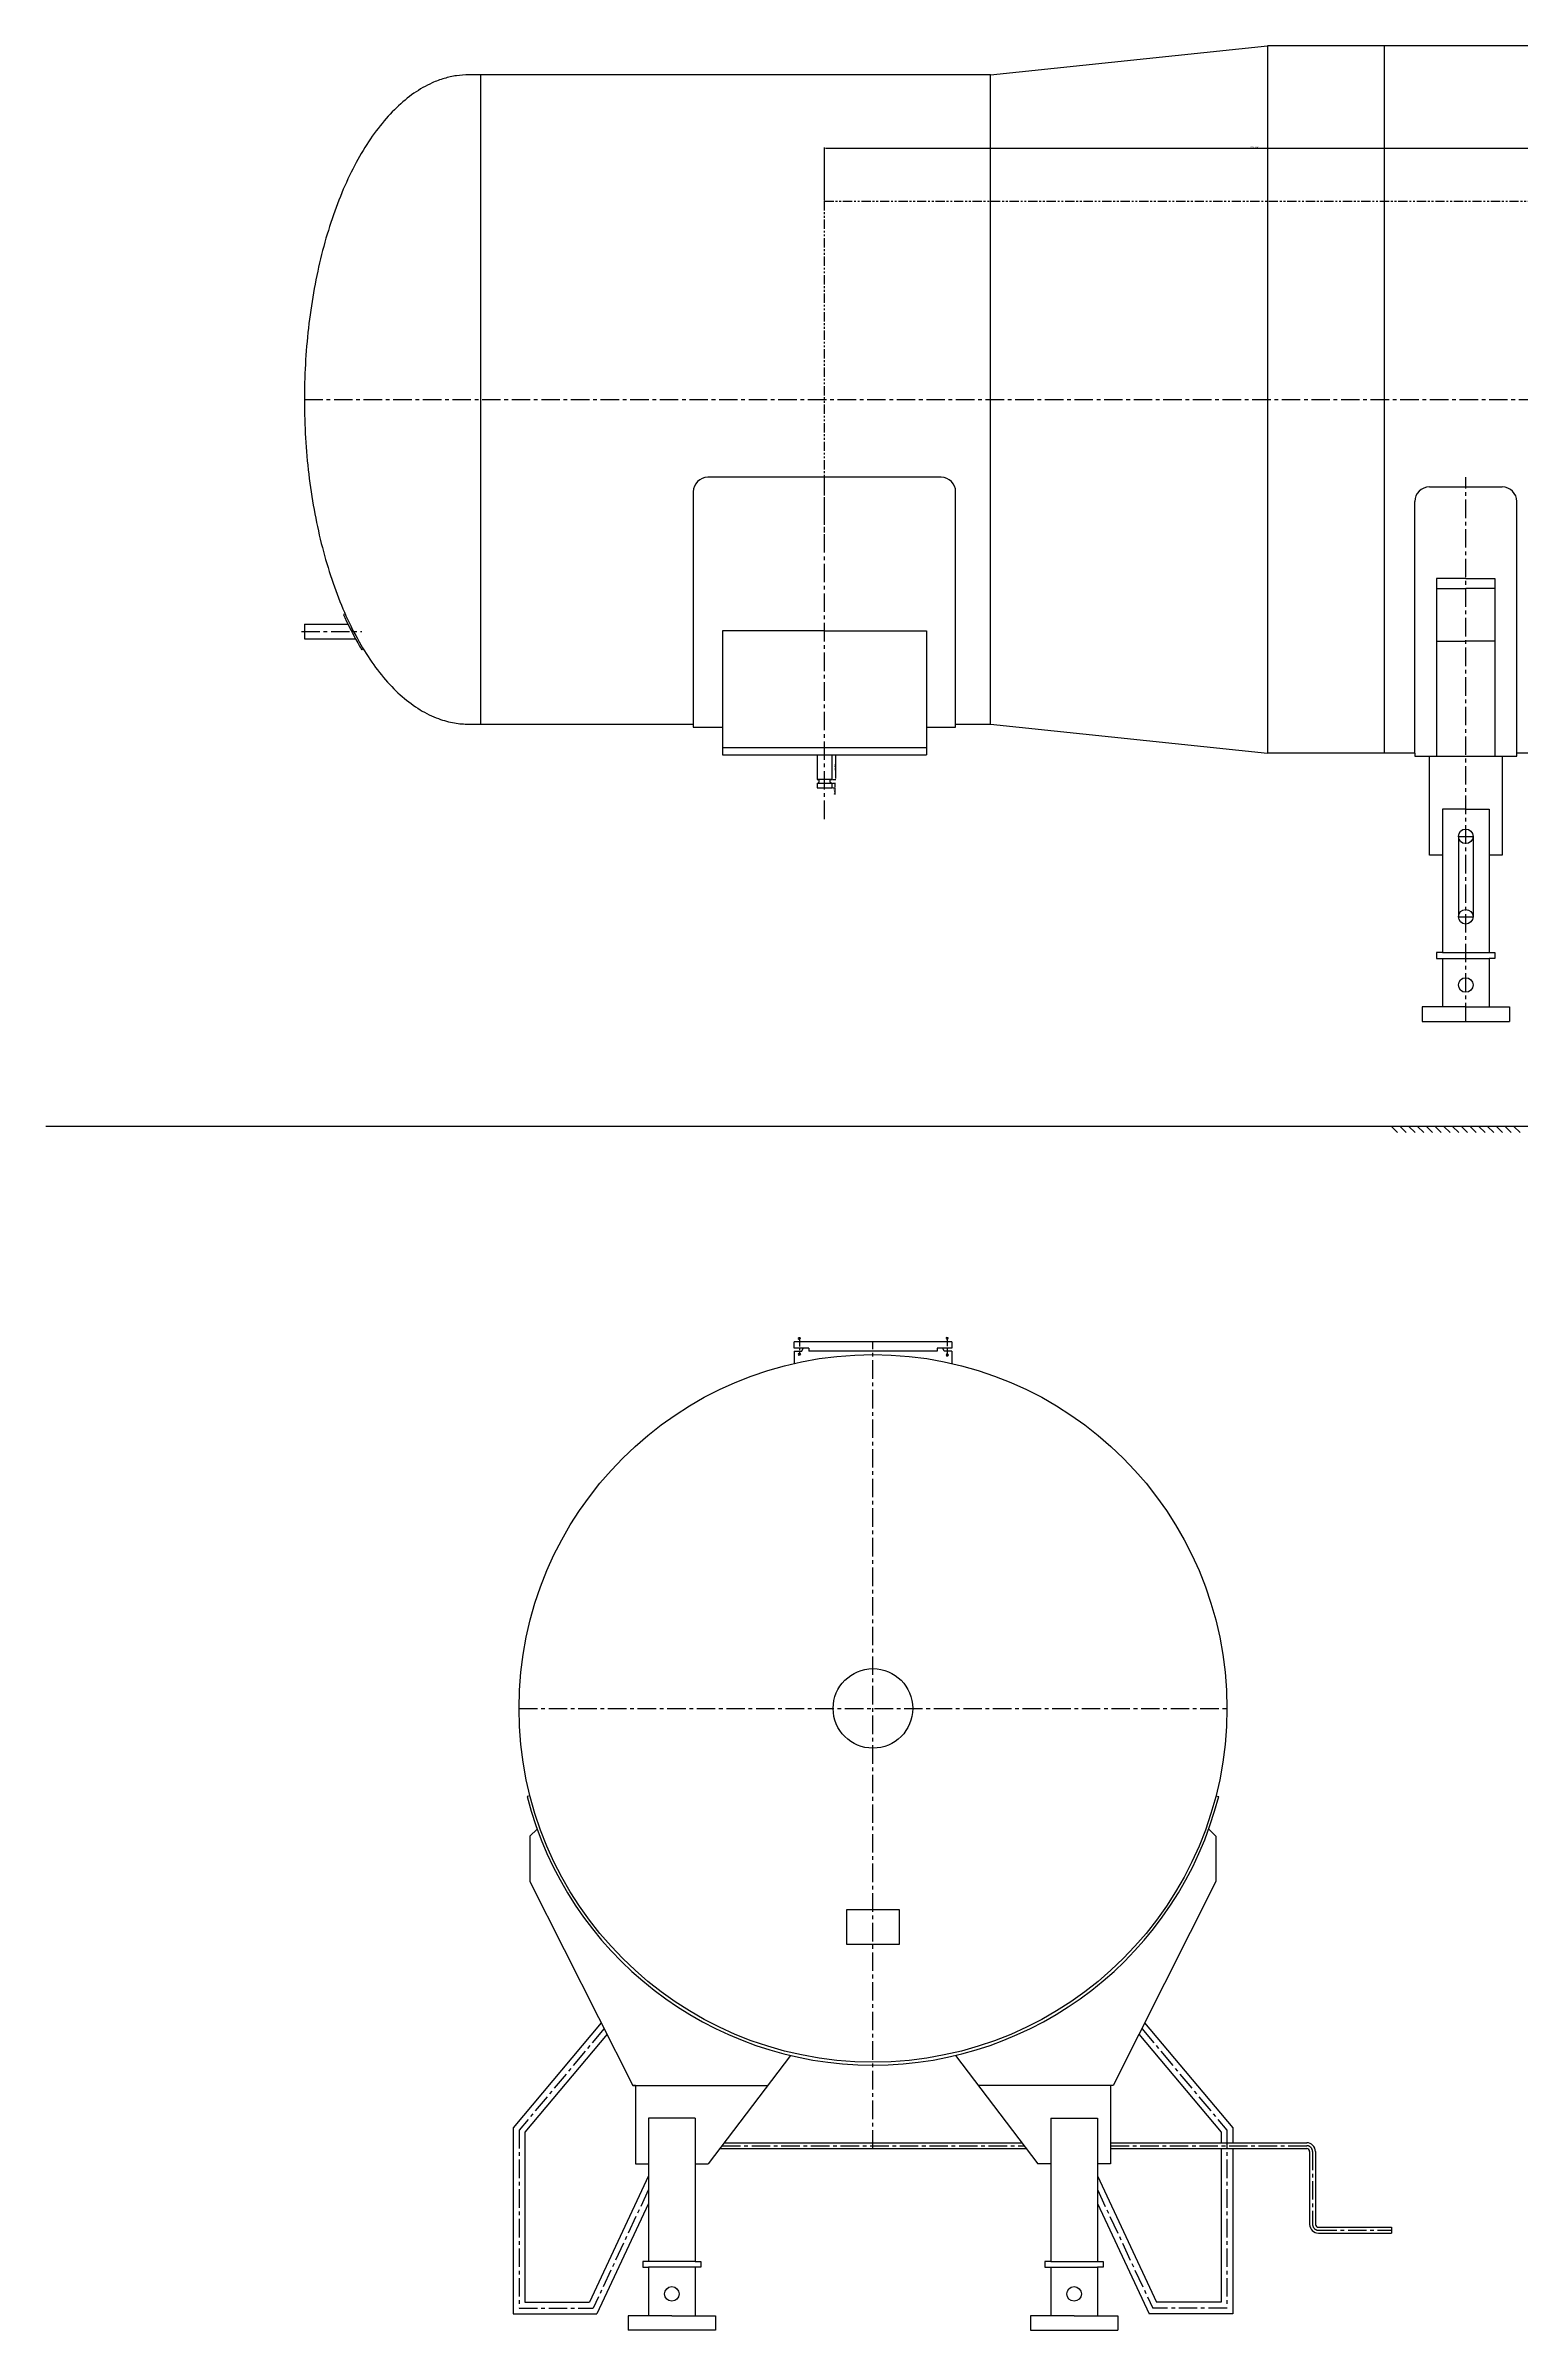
# Model space of a CAD drawing. Extents: x -95531 to 19990, y -17330 to 843.
# Drawn here: x -53807 to -48745, y -17330 to -9491 of the extents above; entities that cross this region are included whole.
import ezdxf

# ---------------------------------------------------------------- set-up
doc = ezdxf.new("R2010")
doc.units = 0
doc.linetypes.add('CENTERX2', pattern=[101.6, 63.5, -12.7, 12.7, -12.7])
doc.linetypes.add('PHANTOM', pattern=[63.5, 31.75, -6.35, 6.35, -6.35, 6.35, -6.35])
doc.layers.get('0').update_dxf_attribs({"linetype": 'CONTINUOUS'})
doc.layers.get('DEFPOINTS').update_dxf_attribs({"linetype": 'CONTINUOUS'})
for name, color, linetype in [('1', 5, 'CONTINUOUS'), ('2', 1, 'CONTINUOUS'), ('LAYER1', 1, 'CONTINUOUS'), ('LAYER2', 2, 'CONTINUOUS'), ('LAYER4', 3, 'PHANTOM'), ('LAYER6', 7, 'CENTERX2')]:
    doc.layers.add(name, color=color, linetype=linetype)
doc.styles.get("Standard").update_dxf_attribs({"font": 'SimSun.ttf', "height": 4})
doc.dimstyles.new('STANDARD$0', dxfattribs={"dimtxt": 5, "dimasz": 3, "dimexe": 2, "dimexo": 2, "dimgap": 0.5, "dimtad": 1, "dimdec": 4, "dimzin": 0, "dimdsep": 46, "dimtxsty": 'Standard', "dimcen": 2, "dimadec": 0, "dimazin": 0, "dimtfac": 1, "dimtdec": 4, "dimtofl": 0, "dimtmove": 0, "dimatfit": 3, "dimfxl": 1, "dimtolj": 1, "dimtzin": 0, "dimarcsym": 0})

# ---------------------------------------------------------------- blocks, each defined once
blk = doc.blocks.new('*D511')
at = {"color": 0, "linetype": 'ByBlock'}
for p, q in [((-51108.4, -12020.9), (-51097.8, -12020.9)), ((-51108.4, -12036.9), (-51097.8, -12036.9)), ((-51099.8, -12023.9), (-51099.8, -12033.9)), ((-51099.8, -12036.9), (-51099.8, -12059.9))]:
    blk.add_line(p, q, dxfattribs=at)
for points in [[(-51100.3, -12023.9), (-51099.3, -12023.9), (-51099.8, -12020.9)], [(-51100.3, -12033.9), (-51099.3, -12033.9), (-51099.8, -12036.9)]]:
    blk.add_solid(points, dxfattribs=at)
at = {"layer": 'DEFPOINTS', "color": 0, "linetype": 'ByBlock'}
for p in [(-51110.4, -12020.9), (-51110.4, -12036.9), (-51099.8, -12036.9)]:
    blk.add_point(p, dxfattribs=at)
at = {"color": 0, "linetype": 'ByBlock', "insert": (-51102.3, -12049.9), "char_height": 4, "attachment_point": 5, "rotation": 90}
blk.add_mtext('\\A1;16.0000', dxfattribs=at)
blk = doc.blocks.new('*D512')
at = {"color": 0, "linetype": 'ByBlock'}
for p, q in [((-51108.4, -11924.3), (-51096, -11924.3)), ((-51098, -11927.3), (-51098, -12005.3)), ((-51108.4, -12008.3), (-51096, -12008.3))]:
    blk.add_line(p, q, dxfattribs=at)
for points in [[(-51098.5, -11927.3), (-51097.5, -11927.3), (-51098, -11924.3)], [(-51098.5, -12005.3), (-51097.5, -12005.3), (-51098, -12008.3)]]:
    blk.add_solid(points, dxfattribs=at)
at = {"layer": 'DEFPOINTS', "color": 0, "linetype": 'ByBlock'}
for p in [(-51110.4, -11924.3), (-51110.4, -12008.3), (-51098, -12008.3)]:
    blk.add_point(p, dxfattribs=at)
at = {"color": 0, "linetype": 'ByBlock', "insert": (-51100.5, -11966.3), "char_height": 4, "attachment_point": 5, "rotation": 90}
blk.add_mtext('\\A1;84.0000', dxfattribs=at)
blk = doc.blocks.new('*D515')
at = {"color": 0, "linetype": 'ByBlock'}
for p, q in [((-51135.4, -10022.1), (-51135.4, -9840)), ((-51132.4, -9842), (-48188.4, -9842)), ((-48185.4, -10022.1), (-48185.4, -9840))]:
    blk.add_line(p, q, dxfattribs=at)
for points in [[(-51132.4, -9841.5), (-51132.4, -9842.5), (-51135.4, -9842)], [(-48188.4, -9841.5), (-48188.4, -9842.5), (-48185.4, -9842)]]:
    blk.add_solid(points, dxfattribs=at)
at = {"layer": 'DEFPOINTS', "color": 0, "linetype": 'ByBlock'}
for p in [(-48185.4, -9842), (-51135.4, -10024.1), (-48185.4, -10024.1)]:
    blk.add_point(p, dxfattribs=at)
at = {"color": 0, "linetype": 'ByBlock', "insert": (-49660.4, -9839.5), "char_height": 4, "attachment_point": 5}
blk.add_mtext('\\A1;2950.0000', dxfattribs=at)

msp = doc.modelspace()

# ---------------------------------------------------------------- hatches: boundary and pattern name
at = {"layer": 'LAYER2'}
h = msp.add_hatch(dxfattribs=at)
h.set_pattern_fill('ANSI31', color=256, scale=10, style=0)
h.set_pattern_definition([(45, (-58343.71, -13402.843), (-22.45064, 22.45064), [])])
h.paths.add_polyline_path([(-51221.13284, -13959.98611), (-51221.13284, -13937.98611), (-51239.00052, -13937.98611), (-51239.00052, -13959.98611)])

# ---------------------------------------------------------------- linework, layer by layer
at = {"layer": '1', "color": 1}
for p, q in [((-51239.00052, -13959.98611), (-51239.00052, -13937.98611)), ((-50699.00052, -13937.98611), (-51239.00052, -13937.98611)), ((-50699.00052, -13937.98611), (-50699.00052, -13959.98611)), ((-51239.00052, -13969.98611), (-51239.00052, -14012.39158)), ((-51239.00052, -13969.98611), (-51213.36788, -13969.98611)), ((-51213.36788, -13969.98611), (-51209.00052, -13959.98611)), ((-51169.00052, -13969.98611), (-51189.00052, -13969.98611)), ((-50749.00052, -13969.98611), (-51169.00052, -13969.98611)), ((-50749.00052, -13959.98611), (-50749.00052, -13969.98611)), ((-50699.00052, -13959.98611), (-50749.00052, -13959.98611)), ((-50724.63317, -13969.98611), (-50729.00052, -13959.98611)), ((-50699.00052, -13969.98611), (-50724.63317, -13969.98611)), ((-50699.00052, -13969.98611), (-50699.00052, -14012.39158))]:
    msp.add_line(p, q, dxfattribs=at)
at = {"layer": '1', "color": 2}
for p, q in [((-51217.27554, -13929.63802), (-51225.30099, -13924.53437)), ((-51225.0834, -13929.48482), (-51216.86393, -13924.69992)), ((-50710.33096, -13928.51224), (-50718.35641, -13923.40859)), ((-50718.13882, -13928.35904), (-50709.91935, -13923.57413)), ((-51217.27554, -13983.67575), (-51225.30099, -13978.5721)), ((-51225.0834, -13983.52255), (-51216.86393, -13978.73764)), ((-50710.33096, -13985.92732), (-50718.35641, -13980.82367)), ((-50718.13882, -13985.77413), (-50709.91935, -13980.98922))]:
    msp.add_line(p, q, dxfattribs=at)
at = {"layer": '2'}
for p, q in [((-49110.40572, -11918.82692), (-49110.40572, -11054.82692)), ((-48760.40572, -11918.82692), (-48760.40572, -11054.82692))]:
    msp.add_line(p, q, dxfattribs=at)
at = {"layer": 'LAYER1'}
for p, q in [((-50565.42869, -9590.82692), (-49615.42869, -9490.82692)), ((-49615.42869, -9490.82692), (-49615.42869, -11918.82692)), ((-48575.22868, -9490.82692), (-49615.42869, -9490.82692)), ((-49615.42869, -9516.89322), (-49614.17247, -9516.76098)), ((-49215.42869, -9490.82692), (-49215.42869, -11918.82692)), ((-50565.42869, -9590.82692), (-52355.42869, -9590.82692)), ((-52315.42869, -9590.82692), (-52315.42869, -11818.82692)), ((-50565.42869, -11818.82692), (-50565.42869, -9590.82692)), ((-50735.40572, -10971.82692), (-51535.40572, -10971.82692)), ((-51585.40572, -11021.82692), (-51585.40572, -11804.82692)), ((-50685.40572, -11804.82692), (-50685.40572, -11021.82692)), ((-49060.40572, -11004.82692), (-48810.40572, -11004.82692)), ((-49035.40572, -11318.82692), (-49035.40572, -11353.82692)), ((-48935.40572, -11318.82692), (-49035.40572, -11318.82692)), ((-49035.40572, -11353.82692), (-49035.40572, -11533.82692)), ((-49035.40572, -11353.82692), (-48935.40572, -11353.82692)), ((-48935.40572, -11318.82692), (-48835.40572, -11318.82692)), ((-48835.40572, -11353.82692), (-48935.40572, -11353.82692)), ((-48835.40572, -11318.82692), (-48835.40572, -11353.82692)), ((-48835.40572, -11353.82692), (-48835.40572, -11533.82692)), ((-52779.66287, -11440.48924), (-52785.14748, -11442.92196)), ((-52919.42434, -11475.48924), (-52770.1148, -11475.48924)), ((-52919.42434, -11475.48924), (-52919.42434, -11525.48924)), ((-51135.40572, -11498.17097), (-51485.40572, -11498.17097)), ((-51485.40572, -11498.17097), (-51485.40572, -11828.82692)), ((-51135.40572, -11498.17097), (-50785.40572, -11498.17097)), ((-50785.40572, -11498.17097), (-50785.40572, -11828.82692)), ((-52919.42434, -11525.48924), (-52744.51699, -11525.48924)), ((-52717.47513, -11560.48924), (-52722.60662, -11563.59837)), ((-49035.40572, -11533.82692), (-48935.40572, -11533.82692)), ((-49035.40572, -11533.82692), (-49035.40572, -11928.82692)), ((-48835.40572, -11533.82692), (-48935.40572, -11533.82692)), ((-48835.40572, -11533.82692), (-48835.40572, -11928.82692)), ((-52355.42869, -11818.82692), (-51585.40572, -11818.82692)), ((-51585.40572, -11804.82692), (-51585.40572, -11828.82692)), ((-51585.40572, -11828.82692), (-51485.40572, -11828.82692)), ((-51485.40572, -11828.82692), (-51485.40572, -11924.31858)), ((-50785.40572, -11828.82692), (-50785.40572, -11924.31858)), ((-50785.40572, -11828.82692), (-50685.40572, -11828.82692)), ((-50685.40572, -11828.82692), (-50685.40572, -11804.82692)), ((-50685.40572, -11818.82692), (-50565.42869, -11818.82692)), ((-50565.42869, -11818.82692), (-49615.42869, -11918.82692)), ((-51485.40572, -11899.31858), (-50785.40572, -11899.31858)), ((-51485.40572, -11924.31858), (-50785.40572, -11924.31858)), ((-51160.40572, -11924.31858), (-51160.40572, -12008.31858)), ((-51135.40572, -11924.31858), (-51110.40572, -11924.31858)), ((-51110.40572, -11924.31858), (-51110.40572, -12008.31858)), ((-49215.42869, -11918.82692), (-49615.42869, -11918.82692)), ((-49110.40572, -11918.82692), (-49215.42869, -11918.82692)), ((-49110.40572, -11918.82692), (-49110.40572, -11928.82692)), ((-49110.40572, -11928.82692), (-48760.40572, -11928.82692)), ((-49060.40572, -12267.99416), (-49060.40572, -11928.82692)), ((-48935.40572, -11928.82692), (-48810.40572, -11928.82692)), ((-48810.40572, -11928.82692), (-48810.40572, -12267.99416)), ((-48760.40572, -11928.82692), (-48760.40572, -11918.82692)), ((-48483.23076, -11918.82692), (-48760.40572, -11918.82692)), ((-51160.40572, -12008.31858), (-51158.40572, -12008.31858)), ((-51110.40572, -12008.31858), (-51160.40572, -12008.31858)), ((-51160.40572, -12020.91103), (-51158.40572, -12020.91103)), ((-51160.40572, -12020.91103), (-51160.40572, -12036.91103)), ((-51160.40572, -12020.91103), (-51110.40572, -12020.91103)), ((-51160.40572, -12036.91103), (-51110.40572, -12036.91103)), ((-51153.40572, -12015.91103), (-51153.40572, -12013.31858)), ((-51117.40572, -12013.31858), (-51117.40572, -12015.91103)), ((-51112.40572, -12008.31858), (-51110.40572, -12008.31858)), ((-51110.40572, -12020.91103), (-51112.40572, -12020.91103)), ((-51110.40572, -12020.91103), (-51110.40572, -12036.91103)), ((-48935.40572, -12110.85101), (-49015.40572, -12110.85101)), ((-49015.40572, -12110.85101), (-49015.40572, -12537.63307)), ((-48935.40572, -12110.85101), (-48855.40572, -12110.85101)), ((-48855.40572, -12110.85101), (-48855.40572, -12537.63307)), ((-48960.40572, -12203.77804), (-48960.40572, -12479.67528)), ((-48910.40572, -12203.77804), (-48910.40572, -12479.67528)), ((-49015.40572, -12267.99416), (-49060.40572, -12267.99416)), ((-48810.40572, -12267.99416), (-48855.40572, -12267.99416)), ((-49015.40572, -12537.63307), (-49015.40572, -12602.44115)), ((-48855.40572, -12537.63307), (-48855.40572, -12602.44115)), ((-49035.40572, -12602.44115), (-49035.40572, -12622.44115)), ((-49030.40572, -12602.44115), (-49035.40572, -12602.44115)), ((-49015.40572, -12602.44115), (-49030.40572, -12602.44115)), ((-49015.40572, -12602.44115), (-48855.40572, -12602.44115)), ((-48855.40572, -12602.44115), (-48840.40572, -12602.44115)), ((-48840.40572, -12602.44115), (-48835.40572, -12602.44115)), ((-48835.40572, -12602.44115), (-48835.40572, -12622.44115)), ((-49035.40572, -12622.44115), (-49015.40572, -12622.44115)), ((-49015.40572, -12622.44115), (-48855.40572, -12622.44115)), ((-49015.40572, -12622.44115), (-49015.40572, -12788.82692)), ((-48835.40572, -12622.44115), (-48855.40572, -12622.44115)), ((-48855.40572, -12622.44115), (-48855.40572, -12788.82692)), ((-48935.40572, -12788.82692), (-49085.40572, -12788.82692)), ((-49085.40572, -12788.82692), (-49085.40572, -12838.82692)), ((-49085.40572, -12838.82692), (-48785.40572, -12838.82692)), ((-48935.40572, -12788.82692), (-48785.40572, -12788.82692)), ((-48785.40572, -12788.82692), (-48785.40572, -12838.82692)), ((-39095.42869, -13198.82692), (-53806.82886, -13198.82692)), ((-49190.66037, -13198.82692), (-49169.44717, -13220.04012)), ((-49160.66037, -13198.82692), (-49139.44717, -13220.04012)), ((-49130.66037, -13198.82692), (-49109.44717, -13220.04012)), ((-49100.66037, -13198.82692), (-49079.44717, -13220.04012)), ((-49070.66037, -13198.82692), (-49049.44717, -13220.04012)), ((-49040.66037, -13198.82692), (-49019.44717, -13220.04012)), ((-49010.66037, -13198.82692), (-48989.44717, -13220.04012)), ((-48980.66037, -13198.82692), (-48959.44717, -13220.04012)), ((-48950.66037, -13198.82692), (-48929.44717, -13220.04012)), ((-48920.66037, -13198.82692), (-48899.44717, -13220.04012)), ((-48890.66037, -13198.82692), (-48869.44717, -13220.04012)), ((-48860.66037, -13198.82692), (-48839.44717, -13220.04012)), ((-48830.66037, -13198.82692), (-48809.44717, -13220.04012)), ((-48800.66037, -13198.82692), (-48779.44717, -13220.04012)), ((-48770.66037, -13198.82692), (-48749.44717, -13220.04012)), ((-51189.00052, -13959.98611), (-51239.00052, -13959.98611)), ((-51189.00052, -13959.98611), (-51189.00052, -13969.98611)), ((-52145.34911, -15495.98611), (-52155.03897, -15498.45728)), ((-49792.65194, -15495.98611), (-49782.96208, -15498.45728)), ((-52120.85989, -15609.98611), (-52145.60863, -15634.73485)), ((-52145.60863, -15634.73485), (-52145.60863, -15789.98611)), ((-49817.14116, -15609.98611), (-49792.39242, -15634.73485)), ((-49792.39242, -15634.73485), (-49792.39242, -15789.98611)), ((-52145.60863, -15789.98611), (-51792.74827, -16489.98611)), ((-49792.39242, -15789.98611), (-50145.25278, -16489.98611)), ((-51059.00052, -15885.98611), (-50879.00052, -15885.98611)), ((-51059.00052, -16005.98611), (-51059.00052, -15885.98611)), ((-50879.00052, -15885.98611), (-50879.00052, -16005.98611)), ((-50879.00052, -16005.98611), (-51059.00052, -16005.98611)), ((-51900.89051, -16275.45487), (-52203.00052, -16635.49557)), ((-50037.11054, -16275.45487), (-49735.00052, -16635.49557)), ((-51881.29418, -16314.32983), (-52163.00052, -16650.05438)), ((-50056.70687, -16314.32983), (-49775.00052, -16650.05438)), ((-51252.33174, -16386.74193), (-51534.00052, -16759.15335)), ((-50685.66931, -16386.74193), (-50404.00052, -16759.15335)), ((-51792.74827, -16489.98611), (-51784.00052, -16489.98611)), ((-51784.00052, -16489.98611), (-51792.74827, -16489.98611)), ((-51784.00052, -16489.98611), (-51784.00052, -16759.15335)), ((-51784.00052, -16489.98611), (-51330.41921, -16489.98611)), ((-50145.25278, -16489.98611), (-50607.58184, -16489.98611)), ((-50145.25278, -16489.98611), (-50154.00052, -16489.98611)), ((-50154.00052, -16489.98611), (-50154.00052, -16759.15335)), ((-51739.00052, -16602.01021), (-51739.00052, -17028.79226)), ((-51579.00052, -16602.01021), (-51739.00052, -16602.01021)), ((-51579.00052, -16602.01021), (-51579.00052, -17028.79226)), ((-50359.00052, -16602.01021), (-50359.00052, -17028.79226)), ((-50359.00052, -16602.01021), (-50199.00052, -16602.01021)), ((-50199.00052, -16602.01021), (-50199.00052, -17028.79226)), ((-52203.00052, -16635.49557), (-52203.00052, -17273.94821)), ((-52163.00052, -16650.05438), (-52163.00052, -17233.94821)), ((-51479.08655, -16686.54825), (-50458.9145, -16686.54825)), ((-50154.00052, -16686.54825), (-49481.03589, -16686.54825)), ((-49775.00052, -16650.05438), (-49775.00052, -16686.54825)), ((-49735.00052, -16635.49557), (-49735.00052, -16686.54825)), ((-51784.00052, -16759.15335), (-51739.00052, -16759.15335)), ((-51579.00052, -16759.15335), (-51534.00052, -16759.15335)), ((-51494.21331, -16706.54825), (-50443.78774, -16706.54825)), ((-50359.00052, -16759.15335), (-50404.00052, -16759.15335)), ((-50154.00052, -16759.15335), (-50199.00052, -16759.15335)), ((-50154.00052, -16706.54825), (-49481.03589, -16706.54825)), ((-49775.00052, -16706.54825), (-49775.00052, -17233.94821)), ((-49735.00052, -16706.54825), (-49735.00052, -17273.94821)), ((-49471.03589, -16716.54825), (-49471.03589, -16966.55813)), ((-49451.03589, -16716.54825), (-49451.03589, -16966.55813)), ((-51739.00052, -16799.93241), (-51941.38542, -17233.94821)), ((-50199.00052, -16799.93241), (-49996.61563, -17233.94821)), ((-51739.00052, -16894.58047), (-51915.90261, -17273.94821)), ((-50199.00052, -16894.58047), (-50022.09844, -17273.94821)), ((-49441.03589, -16976.55813), (-49190.04363, -16976.55813)), ((-49441.03589, -16996.55813), (-49190.04363, -16996.55813)), ((-49190.04363, -16976.55813), (-49190.04363, -16996.55813)), ((-51739.00052, -17028.79226), (-51739.00052, -17093.60035)), ((-51579.00052, -17028.79226), (-51579.00052, -17093.60035)), ((-50359.00052, -17028.79226), (-50359.00052, -17093.60035)), ((-50199.00052, -17028.79226), (-50199.00052, -17093.60035)), ((-51754.00052, -17093.60035), (-51759.00052, -17093.60035)), ((-51759.00052, -17093.60035), (-51759.00052, -17113.60035)), ((-51759.00052, -17113.60035), (-51739.00052, -17113.60035)), ((-51739.00052, -17093.60035), (-51754.00052, -17093.60035)), ((-51579.00052, -17093.60035), (-51739.00052, -17093.60035)), ((-51579.00052, -17113.60035), (-51739.00052, -17113.60035)), ((-51739.00052, -17113.60035), (-51739.00052, -17279.98611)), ((-51579.00052, -17093.60035), (-51564.00052, -17093.60035)), ((-51559.00052, -17113.60035), (-51579.00052, -17113.60035)), ((-51579.00052, -17113.60035), (-51579.00052, -17279.98611)), ((-51564.00052, -17093.60035), (-51559.00052, -17093.60035)), ((-51559.00052, -17093.60035), (-51559.00052, -17113.60035)), ((-50379.00052, -17093.60035), (-50379.00052, -17113.60035)), ((-50374.00052, -17093.60035), (-50379.00052, -17093.60035)), ((-50379.00052, -17113.60035), (-50359.00052, -17113.60035)), ((-50359.00052, -17093.60035), (-50374.00052, -17093.60035)), ((-50359.00052, -17093.60035), (-50199.00052, -17093.60035)), ((-50359.00052, -17113.60035), (-50359.00052, -17279.98611)), ((-50359.00052, -17113.60035), (-50199.00052, -17113.60035)), ((-50199.00052, -17093.60035), (-50184.00052, -17093.60035)), ((-50199.00052, -17113.60035), (-50199.00052, -17279.98611)), ((-50179.00052, -17113.60035), (-50199.00052, -17113.60035)), ((-50184.00052, -17093.60035), (-50179.00052, -17093.60035)), ((-50179.00052, -17093.60035), (-50179.00052, -17113.60035)), ((-52163.00052, -17233.94821), (-51941.38542, -17233.94821)), ((-49775.00052, -17233.94821), (-49996.61563, -17233.94821)), ((-52203.00052, -17273.94821), (-51915.90261, -17273.94821)), ((-51659.00052, -17279.98611), (-51809.00052, -17279.98611)), ((-51809.00052, -17279.98611), (-51809.00052, -17329.98611)), ((-51659.00052, -17279.98611), (-51509.00052, -17279.98611)), ((-51509.00052, -17279.98611), (-51509.00052, -17329.98611)), ((-50279.00052, -17279.98611), (-50429.00052, -17279.98611)), ((-50429.00052, -17279.98611), (-50429.00052, -17329.98611)), ((-50279.00052, -17279.98611), (-50129.00052, -17279.98611)), ((-50129.00052, -17279.98611), (-50129.00052, -17329.98611)), ((-49735.00052, -17273.94821), (-50022.09844, -17273.94821)), ((-51509.00052, -17329.98611), (-51809.00052, -17329.98611)), ((-50429.00052, -17329.98611), (-50129.00052, -17329.98611))]:
    msp.add_line(p, q, dxfattribs=at)
for centre, radius in [((-48935.40572, -12203.77804), 25), ((-48935.40572, -12479.67528), 25), ((-48935.40572, -12713.75038), 25), ((-50969.00052, -15195.98611), 1214), ((-50969.00052, -15195.98611), 136.5), ((-51659.00052, -17204.90957), 25), ((-50279.00052, -17204.90957), 25)]:
    msp.add_circle(centre, radius, dxfattribs=at)
for centre, radius, start, end in [((-51535.40572, -11021.82692), 50, 90, 180), ((-50735.40572, -11021.82692), 50, 0, 90), ((-49060.40572, -11054.82692), 50, 90, 180), ((-48810.40572, -11054.82692), 50, 360, 90), ((-51158.40572, -12013.31858), 5, 0, 90), ((-51158.40572, -12015.91103), 5, 270, 0), ((-51112.40572, -12013.31858), 5, 90, 180), ((-51112.40572, -12015.91103), 5, 180, 270), ((-50969.00052, -15195.98611), 1224, 194.306974587, 345.693025413), ((-49481.03589, -16716.54825), 30, 0, 90), ((-49481.03589, -16716.54825), 10, 0, 90), ((-49441.03589, -16966.55813), 30, 180, 270), ((-49441.03589, -16966.55813), 10, 180, 270)]:
    msp.add_arc(centre, radius, start, end, dxfattribs=at)
for points, knots in [([(-52355.42869, -9590.82692), (-52369.57413, -9590.82692), (-52383.7194, -9591.86651), (-52411.90163, -9596.0122), (-52425.93834, -9599.1181), (-52453.80392, -9607.36091), (-52467.63273, -9612.49757), (-52502.59087, -9628.15112), (-52523.51084, -9640.07221), (-52564.37625, -9668.47193), (-52584.32277, -9684.95027), (-52623.02435, -9722.20633), (-52641.77993, -9742.98431), (-52677.90017, -9788.55422), (-52695.26492, -9813.34639), (-52728.41336, -9866.62281), (-52744.19695, -9895.10713), (-52774.0037, -9955.4048), (-52788.02672, -9987.21808), (-52814.14793, -10053.76947), (-52826.24599, -10088.50745), (-52848.37222, -10160.46617), (-52858.40029, -10197.68673), (-52876.26436, -10274.13571), (-52884.10029, -10313.36391), (-52897.48361, -10393.32641), (-52903.03094, -10434.06048), (-52911.76829, -10516.51276), (-52914.95826, -10558.23073), (-52918.94118, -10642.11562), (-52919.7341, -10684.2823), (-52918.913, -10768.52339), (-52917.29897, -10810.59755), (-52911.68408, -10894.11363), (-52907.68323, -10935.5553), (-52897.34441, -11017.27491), (-52891.00647, -11057.55261), (-52876.07184, -11136.42842), (-52867.47522, -11175.02631), (-52848.12869, -11250.04915), (-52837.37887, -11286.47389), (-52813.85623, -11356.68603), (-52801.08353, -11390.47326), (-52773.66719, -11454.98063), (-52759.02369, -11485.70066), (-52728.03577, -11543.68308), (-52711.69149, -11570.94543), (-52677.48565, -11621.6634), (-52659.62415, -11645.11913), (-52622.57757, -11687.91494), (-52603.39229, -11707.25529), (-52563.90293, -11741.54554), (-52543.59813, -11756.49562), (-52502.09853, -11781.75649), (-52480.90259, -11792.06661), (-52441.34984, -11806.56558), (-52423.08313, -11811.47028), (-52388.33863, -11817.41962), (-52371.88383, -11818.82692), (-52355.42869, -11818.82692)], [0, 0, 0, 0, 0.0734192383, 0.0734192383, 0.1468384766, 0.1468384766, 0.2202577149, 0.2202577149, 0.3344269046, 0.3344269046, 0.4485960944, 0.4485960944, 0.5627652842, 0.5627652842, 0.676934474, 0.676934474, 0.7911036638, 0.7911036638, 0.9052728535, 0.9052728535, 1.0194420433, 1.0194420433, 1.1336112331, 1.1336112331, 1.2477804229, 1.2477804229, 1.3619496126, 1.3619496126, 1.4761188024, 1.4761188024, 1.5902879922, 1.5902879922, 1.704457182, 1.704457182, 1.8186263718, 1.8186263718, 1.9327955615, 1.9327955615, 2.0469647513, 2.0469647513, 2.1611339411, 2.1611339411, 2.2753031309, 2.2753031309, 2.3894723207, 2.3894723207, 2.5036415104, 2.5036415104, 2.6178107002, 2.6178107002, 2.73197989, 2.73197989, 2.8461490798, 2.8461490798, 2.9603182696, 2.9603182696, 3.0561853222, 3.0561853222, 3.1415926536, 3.1415926536, 3.1415926536, 3.1415926536]), ([(-52785.14748, -11442.92196), (-52783.63, -11446.34315), (-52782.10176, -11449.74626), (-52764.79906, -11487.80342), (-52747.91738, -11520.55454), (-52727.57315, -11555.32906), (-52725.09922, -11559.48445), (-52722.60662, -11563.59837)], [2.29644868685, 2.29644868685, 2.29644868685, 2.29644868685, 2.3087179366, 2.3087179366, 2.43439889425, 2.43439889425, 2.45164622364, 2.45164622364, 2.45164622364, 2.45164622364])]:
    msp.add_open_spline(points, degree=3, knots=knots, dxfattribs=at)
at = {"layer": 'LAYER4'}
for p, q in [((-51135.40572, -11198.79758), (-51135.40572, -10024.0862)), ((-51135.40572, -10024.0862), (-48185.40572, -10024.0862))]:
    msp.add_line(p, q, dxfattribs=at)
at = {"layer": 'LAYER6'}
for p, q in [((-52919.42861, -10704.82692), (-39342.04268, -10704.82692)), ((-51135.40572, -12144.75125), (-51135.40572, -10971.82692)), ((-48935.40572, -12838.82692), (-48935.40572, -10971.82692)), ((-52929.71754, -11500.48924), (-52722.66913, -11500.48924)), ((-48960.40572, -12203.77804), (-48910.40572, -12203.77804)), ((-48960.40572, -12479.67528), (-48910.40572, -12479.67528)), ((-50969.00052, -16706.54825), (-50969.00052, -13937.98611)), ((-52183.00052, -15195.98611), (-49755.00052, -15195.98611)), ((-51891.09235, -16294.89235), (-52183.00052, -16642.77497)), ((-51891.09235, -16294.89235), (-52183.00052, -16642.77497)), ((-50046.9087, -16294.89235), (-49755.00052, -16642.77497)), ((-50046.9087, -16294.89235), (-49755.00052, -16642.77497)), ((-52183.00052, -16642.77497), (-52183.00052, -17253.94821)), ((-51486.64993, -16696.54825), (-50451.35112, -16696.54825)), ((-50154.00052, -16696.54825), (-49481.03589, -16696.54825)), ((-49755.00052, -16642.77497), (-49755.00052, -17253.94821)), ((-49461.03589, -16716.54825), (-49461.03589, -16966.55813)), ((-51739.00052, -16847.25644), (-51928.64401, -17253.94821)), ((-50199.00052, -16847.25644), (-50009.35704, -17253.94821)), ((-49441.03589, -16986.55813), (-49190.04363, -16986.55813)), ((-52183.00052, -17253.94821), (-51928.64401, -17253.94821)), ((-49755.00052, -17253.94821), (-50009.35704, -17253.94821))]:
    msp.add_line(p, q, dxfattribs=at)
at = {"layer": 'LAYER6', "ltscale": 0.5}
for p, q in [((-51221.13284, -13922.44492), (-51221.13284, -13984.90948)), ((-50714.18826, -13921.84673), (-50714.18826, -13989.07258))]:
    msp.add_line(p, q, dxfattribs=at)
at = {"layer": 'LAYER6'}
for centre, start, end in [((-49481.03589, -16716.54825), 0, 90), ((-49441.03589, -16966.55813), 180, 270)]:
    msp.add_arc(centre, 20, start, end, dxfattribs=at)

# ---------------------------------------------------------------- dimensions: what is measured, and where the dimension line sits
at = {"layer": 'LAYER2'}
for base, p1, p2, picture, middle in [((-51097.97731, -12008.31858), (-51110.40572, -11924.31858), (-51110.40572, -12008.31858), '*D512', (-51100.47731, -11966.31858)), ((-51099.78988, -12036.91103), (-51110.40572, -12020.91103), (-51110.40572, -12036.91103), '*D511', (-51102.28988, -12049.89992))]:
    dim = msp.add_linear_dim(base=base, p1=p1, p2=p2, angle=90, dimstyle='STANDARD$0', dxfattribs=at)
    dim.commit()
    dim.dimension.update_dxf_attribs({"geometry": picture, "text_midpoint": middle})
at = {"layer": 'LAYER4'}
dim = msp.add_linear_dim(base=(-48185.40572, -9841.97813), p1=(-51135.40572, -10024.0862), p2=(-48185.40572, -10024.0862), dimstyle='STANDARD$0', dxfattribs=at)
dim.commit()
dim.dimension.update_dxf_attribs({"geometry": '*D515', "text_midpoint": (-49660.40572, -9839.47813)})

doc.saveas('drawing.dxf')
